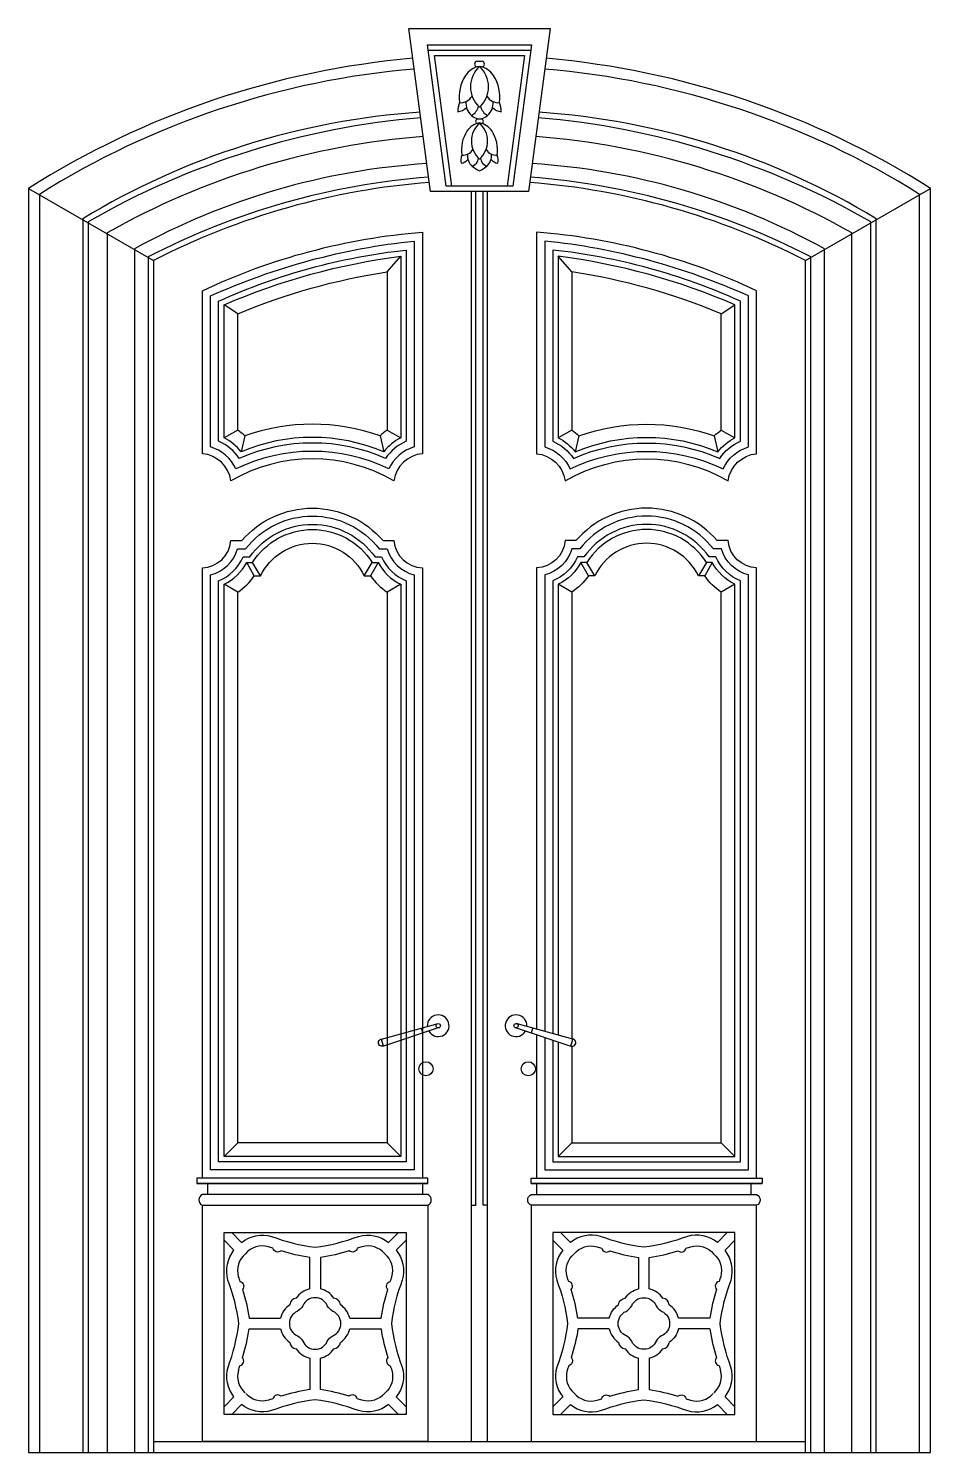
# Model space of a CAD drawing. Header units: metres. Extents: x 42767 to 44417, y 3708 to 6312.
import ezdxf

# ---------------------------------------------------------------- set-up
doc = ezdxf.new("R2010")
doc.units = ezdxf.units.M
for name, color, linetype in [('1', 3, 'Continuous'), ('2', 2, 'Continuous'), ('3', 3, 'Continuous'), ('7', 7, 'Continuous')]:
    doc.layers.add(name, color=color, linetype=linetype)

# ---------------------------------------------------------------- blocks, each defined once
blk = doc.blocks.new('FH01F015')
at = {"layer": '1'}
for p, q in [((1155, 3584.09), (1169, 3584.09)), ((1156.39, 3435.42), (1167.59, 3435.42)), ((1141, 636.74), (1141, 3248.09)), ((1183, 636.74), (1183, 3248.09)), ((924, 3041.36), (959, 3081.49)), ((1400, 3041.36), (1365, 3081.49)), ((539, 2933.39), (504, 2956.45)), ((1785, 2933.39), (1820, 2956.45)), ((539, 2633.54), (504, 2613.82)), ((557.16, 2619.08), (547.9, 2577.98)), ((905.84, 2619.08), (915.1, 2577.98)), ((924, 2633.54), (959, 2613.82)), ((1400, 2633.54), (1365, 2613.82)), ((1418.16, 2619.08), (1408.9, 2577.98)), ((1766.84, 2619.08), (1776.1, 2577.98)), ((1785, 2633.54), (1820, 2613.82)), ((581.69, 2257.8), (562.28, 2292.8)), ((597.95, 2257.8), (577.5, 2292.8)), ((865.05, 2257.8), (885.5, 2292.8)), ((900.72, 2292.8), (881.31, 2257.8)), ((1442.69, 2257.8), (1423.28, 2292.8)), ((1458.95, 2257.8), (1438.5, 2292.8)), ((1746.5, 2292.8), (1726.05, 2257.8)), ((1761.72, 2292.8), (1742.31, 2257.8)), ((539, 2216.24), (504, 2236.33)), ((959, 2236.33), (924, 2216.24)), ((1400, 2216.24), (1365, 2236.33)), ((1820, 2236.33), (1785, 2216.24)), ((539, 797.74), (504, 762.74)), ((924, 797.74), (959, 762.74)), ((1400, 797.74), (1365, 762.74)), ((1785, 797.74), (1820, 762.74)), ((523.8, 566.74), (549.21, 541.35)), ((953.2, 566.74), (927.79, 541.35)), ((1370.8, 566.74), (1396.21, 541.35)), ((1800.2, 566.74), (1774.79, 541.35)), ((504, 546.95), (529.42, 521.54)), ((973, 546.95), (947.58, 521.54)), ((1351, 546.95), (1376.42, 521.54)), ((1820, 546.95), (1794.58, 521.54)), ((568.62, 318.37), (649.39, 318.37)), ((1755.38, 318.37), (1674.61, 318.37)), ((529.43, 143.21), (504, 117.79)), ((549.21, 123.39), (523.8, 98)), ((927.8, 123.38), (953.2, 98)), ((947.57, 143.21), (973, 117.79)), ((1376.43, 143.21), (1351, 117.79)), ((1396.2, 123.38), (1370.8, 98)), ((1774.79, 123.39), (1800.2, 98)), ((1794.57, 143.21), (1820, 117.79))]:
    blk.add_line(p, q, dxfattribs=at)
for points in [[(993.96, 3563.41, 0.12), (28, 3240.88), (28, 0)], [(2296, 0), (2296, 3240.88, 0.12), (1330.04, 3563.41, 0.12)], [(1008.78, 3452.23, 0.12), (140, 3178.18), (140, 0)], [(2184, 0), (2184, 3178.18, 0.12), (1315.22, 3452.23, 0.11)], [(1017.12, 3389.68, 0.11), (203, 3141.88), (203, 0)], [(2121, 0), (2121, 3141.88, 0.11), (1306.88, 3389.68, 0.11)], [(1031.02, 3285.42, 0.1), (308, 3079.6), (308, 0)], [(1032.88, 3271.5, 0.1), (322, 3070.29), (322, 0)], [(2002, 0), (2002, 3070.29, 0.1), (1291.12, 3271.5, 0.1)], [(2016, 0), (2016, 3079.6, 0.1), (1292.98, 3285.42, 0.1)], [(1330, 1069.26), (1330, 727.74), (1855, 727.74), (1855, 2260.6, -0.27), (1785.09, 2327.8), (1764.53, 2327.8, 0.49), (1420.47, 2327.8), (1399.91, 2327.8, -0.27), (1330, 2260.6), (1330, 1084.84)], [(1351, 1062.27), (1351, 748.74), (1834, 748.74), (1834, 2245.39, -0.19), (1770.46, 2306.8), (1753.96, 2306.8, 0.52), (1431.04, 2306.8), (1414.54, 2306.8, -0.19), (1351, 2245.39), (1351, 1079.1)], [(1365, 1057.61), (1365, 762.74), (1820, 762.74), (1820, 2236.33, -0.16), (1761.72, 2292.8), (1746.5, 2292.8, 0.55), (1438.5, 2292.8), (1423.28, 2292.8, -0.16), (1365, 2236.33), (1365, 1075.27)], [(549.21, 541.35, -0.24), (626.5, 556.85, 0.06), (738.5, 528.94, 0.06), (850.5, 556.85, -0.24), (927.79, 541.35)], [(1774.79, 541.35, 0.24), (1697.5, 556.85, -0.06), (1585.5, 528.94, -0.06), (1473.5, 556.85, 0.24), (1396.21, 541.35)], [(529.43, 143.21, -0.24), (514.08, 220.24, 0.06), (541.93, 332.26, 0.06), (513.95, 444.24, -0.24), (529.42, 521.54)], [(724.5, 421.47), (724.5, 502.27, -0.04), (650.67, 519.71, -0.58), (629.94, 526.04, -0.01), (617.98, 530.16, 0.29), (558.86, 511.91, 0.29), (540.64, 452.78, -0.01), (544.77, 440.82, -0.58), (551.11, 420.09, -0.04), (568.58, 346.37), (649.44, 346.37)], [(827.56, 346.37), (908.42, 346.37, -0.04), (925.89, 420.09, -0.58), (932.23, 440.82, -0.01), (936.36, 452.78, 0.29), (918.14, 511.91, 0.29), (859.02, 530.16, -0.01), (847.06, 526.04, -0.58), (826.33, 519.71, -0.04), (752.5, 502.27), (752.5, 421.43)], [(947.58, 521.54, -0.24), (963.05, 444.24, 0.06), (935.07, 332.26, 0.06), (962.92, 220.24, -0.24), (947.57, 143.21)], [(1376.42, 521.54, 0.24), (1360.95, 444.24, -0.06), (1388.93, 332.26, -0.06), (1361.08, 220.24, 0.24), (1376.43, 143.21)], [(1496.44, 346.37), (1415.58, 346.37, 0.04), (1398.11, 420.09, 0.58), (1391.77, 440.82, 0.01), (1387.64, 452.78, -0.29), (1405.86, 511.91, -0.29), (1464.98, 530.16, 0.01), (1476.94, 526.04, 0.58), (1497.67, 519.71, 0.04), (1571.5, 502.27), (1571.5, 421.43)], [(1599.5, 421.47), (1599.5, 502.27, 0.04), (1673.33, 519.71, 0.58), (1694.06, 526.04, 0.01), (1706.02, 530.16, -0.29), (1765.14, 511.91, -0.29), (1783.36, 452.78, 0.01), (1779.23, 440.82, 0.58), (1772.89, 420.09, 0.04), (1755.42, 346.37), (1674.56, 346.37)], [(1794.57, 143.21, 0.24), (1809.92, 220.24, -0.06), (1782.07, 332.26, -0.06), (1810.05, 444.24, 0.24), (1794.58, 521.54)], [(827.56, 346.37, 0.18), (803.87, 380.74, 0.33), (786.91, 397.72, 0.18), (752.5, 421.43, 0.18)], [(1496.44, 346.37, -0.18), (1520.13, 380.74, -0.33), (1537.09, 397.72, -0.18), (1571.5, 421.43, -0.18)], [(649.39, 318.37, 0.18), (673.11, 283.8, 0.18)], [(827.61, 318.37), (908.38, 318.37, 0.04), (925.79, 244.44, 0.58), (932.11, 223.71, 0.01), (936.22, 211.74, -0.29), (918.13, 152.81, -0.29), (859.02, 134.58, 0.01), (847.06, 138.7, 0.58), (826.33, 145.03, 0.04), (752.5, 162.03), (752.5, 243.31)], [(1496.39, 318.37), (1415.62, 318.37, -0.04), (1398.21, 244.44, -0.58), (1391.89, 223.71, -0.01), (1387.78, 211.74, 0.29), (1405.87, 152.81, 0.29), (1464.98, 134.58, -0.01), (1476.94, 138.7, -0.58), (1497.67, 145.03, -0.04), (1571.5, 162.03), (1571.5, 243.31)], [(1674.61, 318.37, -0.18), (1650.89, 283.8, -0.18)], [(724.5, 243.27), (724.5, 162.03, 0.04), (650.67, 145.03, 0.58), (629.94, 138.7, 0.01), (617.98, 134.58, -0.28), (559.83, 151.74)], [(1599.5, 243.27), (1599.5, 162.03, -0.04), (1673.33, 145.03, -0.58), (1694.06, 138.7, -0.01), (1706.02, 134.58, 0.28), (1764.17, 151.74)], [(927.8, 123.38, -0.24), (850.5, 107.89, 0.06), (738.5, 135.8, 0.06), (626.5, 107.89, -0.24), (549.21, 123.39, -0.24)], [(1396.2, 123.38, 0.24), (1473.5, 107.89, -0.06), (1585.5, 135.8, -0.06), (1697.5, 107.89, 0.24), (1774.79, 123.39, 0.24)]]:
    blk.add_lwpolyline(points, format="xyb", dxfattribs=at)
for points in [[(1789.58, 2533.45, -0.22), (1855, 2590.21), (1855, 2979.17, 0.08), (1330, 3120.65), (1330, 2590.21, -0.22), (1395.42, 2533.45, -0.23)], [(543.22, 2560.75, 0.14), (490, 2604.97), (490, 2965.58, -0.08), (973, 3097.27), (973, 2604.97, 0.14), (919.78, 2560.75, 0.21)], [(547.9, 2577.98, 0.1), (504, 2613.82), (504, 2956.45, -0.07), (959, 3081.49), (959, 2613.82, 0.1), (915.1, 2577.98, 0.2)], [(1780.78, 2560.75, -0.14), (1834, 2604.97), (1834, 2965.58, 0.08), (1351, 3097.27), (1351, 2604.97, -0.14), (1404.22, 2560.75, -0.21)], [(1776.1, 2577.98, -0.1), (1820, 2613.82), (1820, 2956.45, 0.07), (1365, 3081.49), (1365, 2613.82, -0.1), (1408.9, 2577.98, -0.2)], [(469, 727.74), (469, 2260.6, 0.27), (538.91, 2327.8), (559.47, 2327.8, -0.49), (903.53, 2327.8), (924.09, 2327.8, 0.27), (994, 2260.6), (994, 727.74)], [(490, 748.74), (490, 2245.39, 0.19), (553.54, 2306.8), (570.04, 2306.8, -0.52), (892.96, 2306.8), (909.46, 2306.8, 0.19), (973, 2245.39), (973, 748.74)], [(504, 762.74), (504, 2236.33, 0.16), (562.28, 2292.8), (577.5, 2292.8, -0.55), (885.5, 2292.8), (900.72, 2292.8, 0.16), (959, 2236.33), (959, 762.74)], [(707.05, 286.76, 0.66), (769.77, 286.42, -0.15), (784.3, 300.77, 0.65), (784.5, 363.63, -0.15), (769.86, 378.26, 0.65), (706.93, 378.18, -0.15), (692.55, 363.66, 0.65), (692.72, 300.76, -0.15)], [(1616.95, 286.76, -0.66), (1554.23, 286.42, 0.15), (1539.7, 300.77, -0.65), (1539.5, 363.63, 0.15), (1554.14, 378.26, -0.65), (1617.07, 378.18, 0.15), (1631.45, 363.66, -0.65), (1631.28, 300.76, 0.15)]]:
    blk.add_lwpolyline(points, format="xyb", close=True, dxfattribs=at)
for centre, radius, start, end in [((1169.34, 3518.83), 51.78, 98.15, 147.51), ((1209.22, 3517.66), 70.56, 132, 228), ((1157.55, 3576.45), 8.05, 108.5, 254.4), ((1114.78, 3517.66), 70.56, 312, 48), ((1154.66, 3518.83), 51.78, 32.49, 81.85), ((1166.45, 3576.45), 8.05, 285.6, 71.5), ((1212.34, 3491.45), 102.75, 147.51, 188.08), ((1111.66, 3491.45), 102.75, 351.92, 32.49), ((1113.64, 3510.17), 33.3, 264.77, 330.93), ((1210.22, 3510.16), 33.3, 209.37, 275.47), ((1156.6, 3455.43), 50.81, 154.86, 182.32), ((1099.72, 3493.45), 40.55, 278.67, 314.72), ((1166.99, 3475.01), 40.1, 173.22, 229.9), ((1126.71, 3474.09), 33.07, 295.9, 349.19), ((1197.29, 3474.09), 33.07, 190.81, 244.1), ((1157.01, 3475.01), 40.1, 310.1, 6.67), ((1224.28, 3493.45), 40.55, 225.28, 261.33), ((1167.4, 3455.43), 50.81, 357.68, 25.14), ((1168.49, 3379.07), 46.03, 98.15, 147.51), ((1162, 3464.21), 28.8, 223.64, 316.36), ((1203.93, 3378.02), 62.72, 132, 228), ((1158.44, 3429.31), 6.44, 108.5, 254.4), ((1155.43, 3379.07), 46.03, 32.49, 81.85), ((1119.99, 3378.02), 62.72, 312, 48), ((1165.55, 3429.31), 6.44, 285.6, 71.5), ((1206.7, 3354.73), 91.33, 147.51, 188.08), ((1117.22, 3354.73), 91.33, 351.92, 32.49), ((1157.77, 3327.93), 43.7, 161.37, 189.29), ((1119.28, 3371.1), 29.36, 264.14, 330.58), ((1166.4, 3340.12), 35.64, 173.46, 229.9), ((1204.51, 3371.09), 29.37, 209.49, 276.13), ((1157.53, 3340.12), 35.64, 310.1, 6.42), ((1166.23, 3327.93), 43.7, 350.71, 18.63), ((1109.56, 3349.82), 29.38, 279.95, 319.91), ((1130.59, 3339.3), 29.4, 295.9, 349.19), ((1200.13, 3385.54), 92.18, 232.04, 245.67), ((1123.87, 3385.54), 92.18, 294.33, 307.96), ((1193.33, 3339.3), 29.4, 190.81, 244.1), ((1214.44, 3349.82), 29.38, 220.09, 260.05), ((738.41, 364.18), 58.96, 103.65, 145.3), ((1585.59, 364.18), 58.96, 34.7, 76.35), ((706.69, 332.27), 58.96, 124.86, 166.16), ((692.74, 378.01), 19.92, 98.08, 172.41), ((1631.26, 378.01), 19.92, 7.59, 81.92), ((1617.31, 332.27), 58.96, 13.84, 55.14), ((84.59, 393.33), 489.8, 342.3, 351.2), ((770.31, 332.27), 58.96, 304.55, 346.37), ((1553.69, 332.27), 58.96, 193.63, 235.45), ((2239.41, 393.33), 489.8, 188.8, 197.7), ((692.74, 286.59), 19.83, 188.07, 261.96), ((738.41, 300.56), 58.96, 214.75, 256.35), ((738.41, 300.56), 58.96, 283.82, 325.28), ((784.09, 286.67), 19.88, 278.06, 351.44), ((1539.91, 286.67), 19.88, 188.56, 261.94), ((1585.59, 300.56), 58.96, 214.72, 256.18), ((1585.59, 300.56), 58.96, 283.65, 325.25), ((1631.26, 286.59), 19.83, 278.04, 351.93), ((86.91, 374.59), 482.2, 340.26, 341.77), ((542.05, 235.9), 12.52, 283.12, 42.99), ((1781.95, 235.9), 12.52, 137.01, 256.88), ((2237.09, 374.59), 482.2, 198.23, 199.74), ((596.7, 196.66), 57.92, 164.92, 227.81), ((1727.3, 196.66), 57.92, 312.19, 15.08)]:
    blk.add_arc(centre, radius, start, end, dxfattribs=at)
at = {"layer": '2'}
blk.add_line((0, 0), (2324, 0), dxfattribs=at)
at = {"layer": '3'}
for p, q in [((0, 3256.21), (322, 3070.29)), ((2002, 3070.29), (2324, 3256.21))]:
    blk.add_line(p, q, dxfattribs=at)
at = {"layer": '7'}
for p, q in [((1029.84, 3612.09), (1294.16, 3612.09)), ((1045.83, 3598.09), (1278.17, 3598.09)), ((1090.63, 3262.09), (1045.83, 3598.09)), ((1278.17, 3598.09), (1233.37, 3262.09)), ((914.59, 1046.9), (909.62, 1065.12)), ((1016.06, 1080.65), (1012.62, 1093.26)), ((1295.74, 1080.65), (1299.18, 1093.26)), ((1397.2, 1046.9), (1402.18, 1065.12)), ((1029, 692.74), (434, 692.74)), ((462, 664.74), (462, 692.74)), ((1015, 692.74), (1015, 664.74)), ((1295, 692.74), (1890, 692.74)), ((1309, 692.74), (1309, 664.74)), ((1862, 664.74), (1862, 692.74)), ((322, 28), (2002, 28))]:
    blk.add_line(p, q, dxfattribs=at)
for points in [[(1036, 3248.09), (980, 3668.09), (1344, 3668.09), (1288, 3248.09)], [(1076.51, 3262.09), (1027.97, 3626.09), (1296.03, 3626.09), (1247.49, 3262.09)], [(434, 692.74), (1029, 692.74), (1029, 706.74), (434, 706.74)], [(1890, 692.74), (1295, 692.74), (1295, 706.74), (1890, 706.74)], [(448, 28), (448, 636.74), (1029, 636.74), (1029, 28)], [(1876, 28), (1876, 636.74), (1295, 636.74), (1295, 28)], [(504, 98), (504, 566.74), (973, 566.74), (973, 98)], [(1820, 98), (1820, 566.74), (1351, 566.74), (1351, 98)]]:
    blk.add_lwpolyline(points, close=True, dxfattribs=at)
for points in [[(990.25, 3591.2, 0.12), (0, 3256.21), (0, 0)], [(2324, 0), (2324, 3256.21, 0.12), (1333.75, 3591.2, 0.12)], [(1010.63, 3438.33, 0.11), (154, 3170.18), (154, 0)], [(2170, 0), (2170, 3170.18, 0.11), (1313.37, 3438.33, 0.11)], [(1026.39, 3320.17, 0.11), (273, 3100.62), (273, 0)], [(2051, 0), (2051, 3100.62, 0.11), (1297.61, 3320.17, 0.11)], [(1309, 1076.24), (1309, 706.74), (1876, 706.74), (1876, 2278.8, -0.38), (1802.5, 2348.8), (1774.5, 2348.8, 0.46), (1410.5, 2348.8), (1382.5, 2348.8, -0.38), (1309, 2278.8), (1309, 1090.58)], [(1400, 1046.28), (1400, 797.74), (1785, 797.74), (1785, 2216.24, -0.09), (1742.31, 2257.8), (1726.05, 2257.8, 0.63), (1458.95, 2257.8), (1442.69, 2257.8, -0.09), (1400, 2216.24), (1400, 1065.71)], [(1055.53, 1093.78), (914.59, 1046.9, -1.11), (909.62, 1065.12), (1055.53, 1104.98)], [(1256.27, 1093.78), (1397.2, 1046.9, 1.11), (1402.18, 1065.12), (1256.27, 1104.98)], [(1029, 636.74, 0.63), (1029, 664.74), (448, 664.74, 0.63), (448, 636.74)], [(1295, 636.74, -0.63), (1295, 664.74), (1876, 664.74, -0.63), (1876, 636.74)]]:
    blk.add_lwpolyline(points, format="xyb", dxfattribs=at)
for points in [[(1141, 28), (1141, 636.74), (1152.2, 636.74), (1152.2, 3248.09)], [(1183, 28), (1183, 636.74), (1171.8, 636.74), (1171.8, 3248.09)]]:
    blk.add_lwpolyline(points, dxfattribs=at)
for points in [[(521.5, 2502.8, 0.35), (448, 2572.8), (448, 2992.64, -0.09), (1015, 3143.71), (1015, 2572.8, 0.35), (941.5, 2502.8, 0.27)], [(534.42, 2533.45, 0.22), (469, 2590.21), (469, 2979.17, -0.08), (994, 3120.65), (994, 2590.21, 0.22), (928.58, 2533.45, 0.23)], [(1802.5, 2502.8, -0.35), (1876, 2572.8), (1876, 2992.64, 0.09), (1309, 3143.71), (1309, 2572.8, -0.35), (1382.5, 2502.8, -0.27)], [(557.16, 2619.08, 0.03), (539, 2633.54), (539, 2933.39, -0.06), (924, 3041.36), (924, 2633.54, 0.03), (905.84, 2619.08, 0.17)], [(1766.84, 2619.08, -0.03), (1785, 2633.54), (1785, 2933.39, 0.06), (1400, 3041.36), (1400, 2633.54, -0.03), (1418.16, 2619.08, -0.17)], [(448, 706.74), (448, 2278.8, 0.38), (521.5, 2348.8), (549.5, 2348.8, -0.46), (913.5, 2348.8), (941.5, 2348.8, 0.38), (1015, 2278.8), (1015, 706.74)], [(539, 797.74), (539, 2216.24, 0.09), (581.69, 2257.8), (597.95, 2257.8, -0.63), (865.05, 2257.8), (881.31, 2257.8, 0.09), (924, 2216.24), (924, 797.74)]]:
    blk.add_lwpolyline(points, format="xyb", close=True, dxfattribs=at)
for centre, radius in [((1055.53, 1099.38), 5.6), ((1256.27, 1099.38), 5.6), ((1024.01, 988.5), 18.2), ((1287.79, 988.5), 18.2)]:
    blk.add_circle(centre, radius, dxfattribs=at)
for centre, start, end in [((1055.53, 1099.38), 210.57, 182.9), ((1256.27, 1099.38), 357.1, 329.43)]:
    blk.add_arc(centre, 28, start, end, dxfattribs=at)

msp = doc.modelspace()

# ---------------------------------------------------------------- block references
at = {"layer": '7', "xscale": 0.71, "yscale": 0.71, "zscale": 0.71}
msp.add_blockref('FH01F015', (42767.19, 3707.79), dxfattribs=at)

doc.saveas('drawing.dxf')
